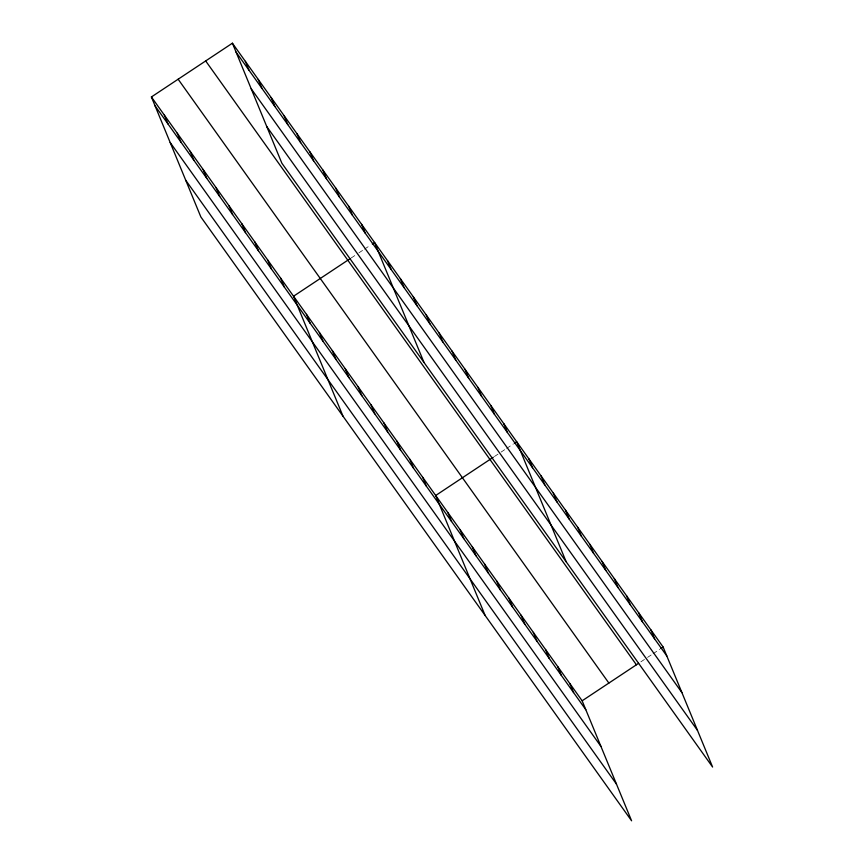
<?xml version="1.0" encoding="UTF-8"?>
<svg xmlns="http://www.w3.org/2000/svg" width="864" height="864" viewBox="0 0 864 864"><rect width="100%" height="100%" fill="white"/><g stroke="black" fill="none" stroke-linecap="round" stroke-linejoin="round"><path stroke-width="0.65" stroke-dasharray="4.32 3.24" d="M351.162 257.99L357.836 253.562M358.949 252.817L363.409 249.858M364.522 249.124L370.094 245.43M494.413 456.527L499.986 452.822M501.098 452.088L505.548 449.129M506.66 448.394L513.346 443.956M640.861 661.835L646.434 658.141M647.546 657.396L651.996 654.437M653.119 653.702L659.794 649.264"/><path stroke-width="1.3" d="M151.405 96.962L582.142 700.801L631.595 820.8L200.858 216.95L151.405 96.962L232.405 43.2L663.142 647.05L712.595 767.038L281.858 163.199L232.405 43.2M350.039 258.736L293.544 296.222L343.008 416.221M372.319 243.95L374.544 242.471L424.008 362.459M493.301 457.261L435.694 495.493L485.147 615.492M514.458 443.221L516.694 441.742L566.147 561.73M582.142 700.801L638.636 663.314M660.906 648.529L663.142 647.05M236.066 52.099L666.803 655.949M251.186 88.754L681.912 692.604M266.749 126.533L697.486 730.382M205.675 60.944L636.412 664.794M178.135 79.218L608.872 683.068M155.066 105.851L585.803 709.7M170.186 142.517L600.912 746.366M185.749 180.284L616.486 784.134M650.938 629.942L654.599 638.842M638.734 612.835L642.395 621.724M626.53 595.717L630.191 604.616M614.326 578.61L617.987 587.509M602.122 561.503L605.783 570.402M589.918 544.396L593.579 553.295M577.714 527.288L581.375 536.188M565.51 510.181L569.171 519.07M553.306 493.063L556.967 501.962M541.102 475.956L544.763 484.855M528.898 458.849L532.559 467.748M503.766 423.619L507.438 432.518M490.849 405.508L494.51 414.407M477.922 387.396L481.594 396.295M465.005 369.274L468.666 378.173M452.077 351.162L455.749 360.061M439.16 333.05L442.822 341.95M426.233 314.928L429.905 323.827M413.316 296.816L416.977 305.716M569.938 683.694L573.599 692.593M400.388 278.705L404.06 287.593M557.734 666.587L561.395 675.486M387.472 260.582L391.133 269.482M545.53 649.48L549.191 658.379M533.326 632.372L536.987 641.272M361.627 224.359L365.288 233.248M521.122 615.265L524.783 624.154M348.7 206.237L352.372 215.136M508.918 598.147L512.579 607.046M335.783 188.125L339.444 197.024M496.714 581.04L500.375 589.939M322.855 170.003L326.527 178.902M484.51 563.933L488.171 572.832M309.938 151.891L313.6 160.79M472.306 546.826L475.967 555.725M297.011 133.78L300.683 142.679M460.102 529.718L463.763 538.618M447.898 512.611L451.559 521.5M284.094 115.657L287.755 124.556M271.166 97.546L274.838 106.445M422.766 477.382L426.438 486.281M258.25 79.434L261.911 88.333M409.849 459.27L413.51 468.169M245.322 61.312L248.994 70.211M396.922 441.148L400.594 450.047M384.005 423.036L387.666 431.935M371.077 404.924L374.749 413.813M358.16 386.802L361.822 395.701M345.233 368.69L348.905 377.59M332.316 350.579L335.977 359.467M319.388 332.456L323.06 341.356M306.472 314.345L310.133 323.244M280.627 278.111L284.288 287.01M267.7 259.999L271.372 268.898M254.783 241.877L258.444 250.776M241.855 223.765L245.527 232.664M228.938 205.654L232.6 214.553M216.011 187.531L219.683 196.43M203.094 169.42L206.755 178.319M190.166 151.308L193.838 160.196M177.25 133.186L180.911 142.085M164.322 115.074L167.994 123.973"/></g></svg>
